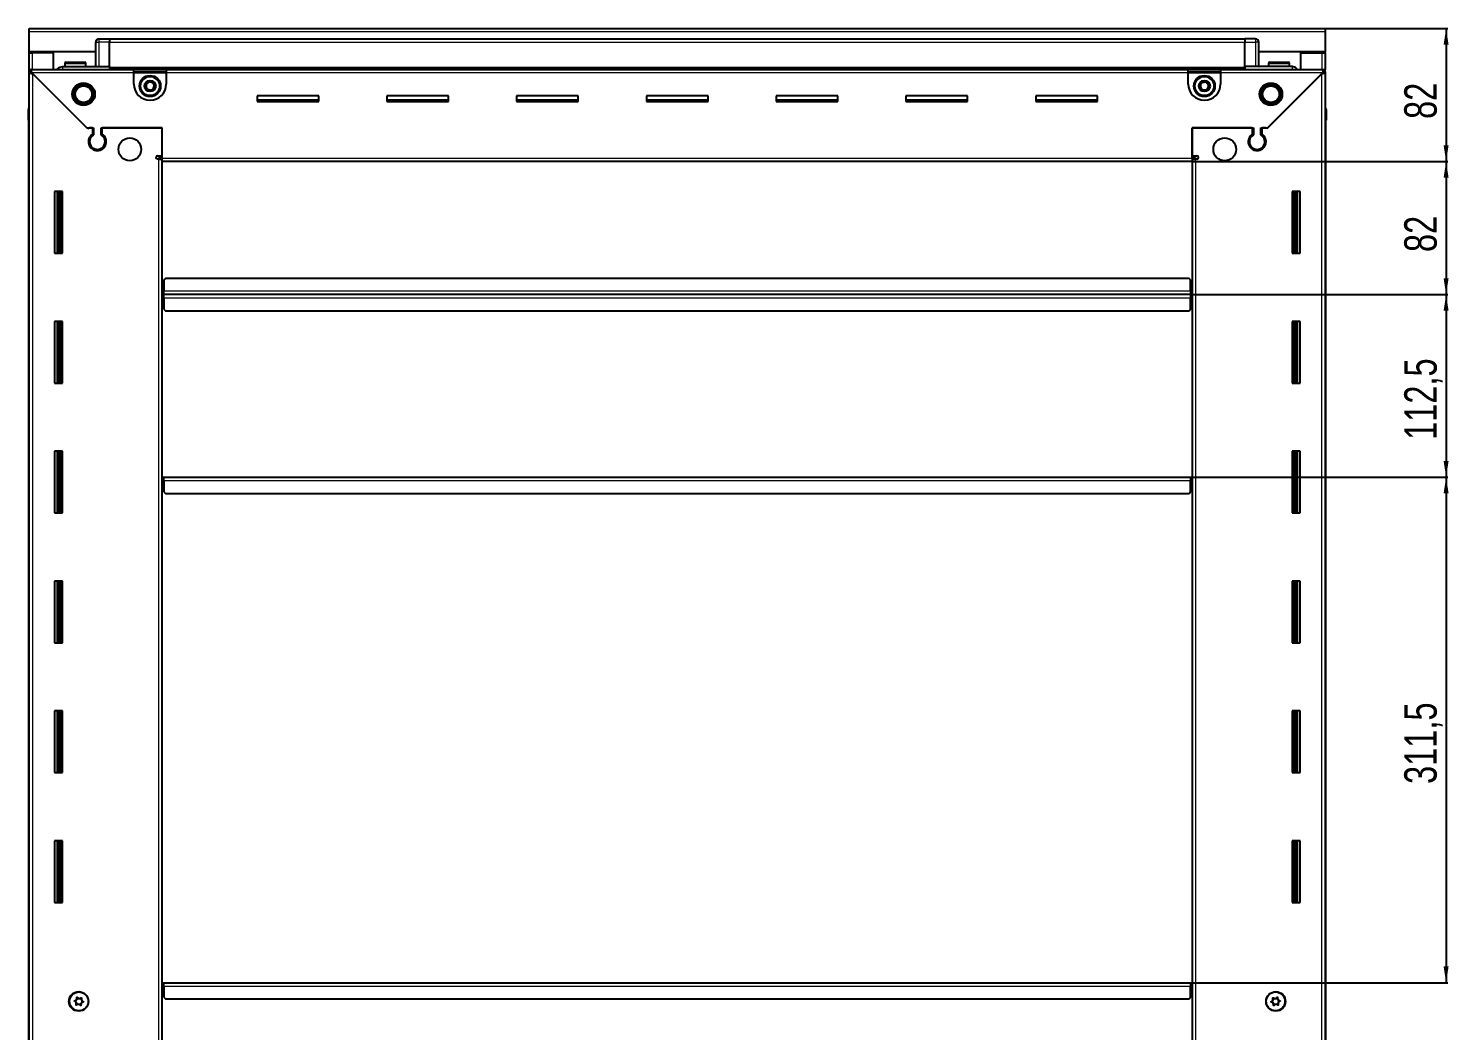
# Model space of a CAD drawing. Header units: millimetres. Extents: x 775 to 5149, y -1486 to 2234.
# Drawn here: x 4273 to 5149, y 1476 to 2093 of the extents above; entities that cross this region are included whole.
import ezdxf

# ---------------------------------------------------------------- set-up
doc = ezdxf.new("R2010")
doc.units = ezdxf.units.MM
doc.layers.add('FORMAT', color=7, linetype='Continuous')
doc.styles.add('SLDTEXTSTYLE0', font='TXT', dxfattribs={"width": 0.75})
doc.dimstyles.new('SLDDIMSTYLE0', dxfattribs={"dimtxt": 20, "dimasz": 10, "dimexe": 0, "dimexo": 0.0625, "dimgap": 5, "dimtad": 2, "dimdec": 1, "dimrnd": 1e-09, "dimzin": 12, "dimdsep": 46, "dimtxsty": 'SLDTEXTSTYLE0', "dimsah": 1, "dimcen": 0.09, "dimadec": 0, "dimazin": 3, "dimtfac": 1, "dimtofl": 0, "dimtmove": 0, "dimatfit": 3, "dimfxl": 0, "dimfrac": 2, "dimtolj": 1, "dimtzin": 12, "dimarcsym": 0})

# ---------------------------------------------------------------- blocks, each defined once
blk = doc.blocks.new('_D_6')
at = {"layer": 'FORMAT'}
for p, q in [((5072.65, 2093.43), (5148.14, 2093.43)), ((5147.14, 2093.43), (5147.14, 2011.43)), ((4990.65, 2011.43), (5148.14, 2011.43))]:
    blk.add_line(p, q, dxfattribs=at)
for points in [[(5147.14, 2093.43), (5145.6, 2083.43), (5148.67, 2083.43)], [(5147.14, 2011.43), (5148.67, 2021.43), (5145.6, 2021.43)]]:
    blk.add_solid(points, dxfattribs=at)
at = {"layer": 'FORMAT', "insert": (5121.35, 2037.66), "char_height": 20, "attachment_point": 1, "rotation": 90, "style": 'SLDTEXTSTYLE0'}
blk.add_mtext('82', dxfattribs=at)
blk = doc.blocks.new('_D_7')
at = {"layer": 'FORMAT'}
for p, q in [((4990.65, 2011.43), (5148.14, 2011.43)), ((5147.14, 2011.43), (5147.14, 1929.43)), ((4989.65, 1929.43), (5148.14, 1929.43))]:
    blk.add_line(p, q, dxfattribs=at)
for points in [[(5147.14, 2011.43), (5145.6, 2001.43), (5148.67, 2001.43)], [(5147.14, 1929.43), (5148.67, 1939.43), (5145.6, 1939.43)]]:
    blk.add_solid(points, dxfattribs=at)
at = {"layer": 'FORMAT', "insert": (5121.35, 1955.66), "char_height": 20, "attachment_point": 1, "rotation": 90, "style": 'SLDTEXTSTYLE0'}
blk.add_mtext('82', dxfattribs=at)
blk = doc.blocks.new('_D_8')
at = {"layer": 'FORMAT'}
for p, q in [((4989.65, 1929.43), (5148.14, 1929.43)), ((5147.14, 1929.43), (5147.14, 1816.93)), ((4989.65, 1816.93), (5148.14, 1816.93))]:
    blk.add_line(p, q, dxfattribs=at)
for points in [[(5147.14, 1929.43), (5145.6, 1919.43), (5148.67, 1919.43)], [(5147.14, 1816.93), (5148.67, 1826.93), (5145.6, 1826.93)]]:
    blk.add_solid(points, dxfattribs=at)
at = {"layer": 'FORMAT', "insert": (5121.35, 1839.93), "char_height": 20, "attachment_point": 1, "rotation": 90, "style": 'SLDTEXTSTYLE0'}
blk.add_mtext('112,5', dxfattribs=at)
blk = doc.blocks.new('_D_9')
at = {"layer": 'FORMAT'}
for p, q in [((4989.65, 1816.93), (5148.14, 1816.93)), ((5147.14, 1816.93), (5147.14, 1505.43)), ((4989.65, 1505.43), (5148.14, 1505.43))]:
    blk.add_line(p, q, dxfattribs=at)
for points in [[(5147.14, 1816.93), (5145.6, 1806.93), (5148.67, 1806.93)], [(5147.14, 1505.43), (5148.67, 1515.43), (5145.6, 1515.43)]]:
    blk.add_solid(points, dxfattribs=at)
at = {"layer": 'FORMAT', "insert": (5121.35, 1627.93), "char_height": 20, "attachment_point": 1, "rotation": 90, "style": 'SLDTEXTSTYLE0'}
blk.add_mtext('311,5', dxfattribs=at)

msp = doc.modelspace()

# ---------------------------------------------------------------- linework, layer by layer
at = {"color": 7, "linetype": 'Continuous', "lineweight": 25}
for p, q in [((4273.64, 2093.43), (5072.64, 2093.43)), ((4273.64, 2091.33), (4273.64, 2093.43)), ((5072.64, 2093.43), (5072.64, 2091.33)), ((4273.64, 2078.93), (4273.64, 2091.33)), ((4314.64, 2069.93), (4314.64, 2084.93)), ((4315.31, 2086.43), (4315.31, 2086.43)), ((4316.64, 2086.93), (4323.14, 2086.93)), ((4316.64, 2086.93), (4323.14, 2086.93)), ((4323.14, 2086.93), (4323.14, 2086.93)), ((4323.14, 2086.93), (4323.14, 2086.93)), ((4323.14, 2086.93), (4323.14, 2084.93)), ((5023.14, 2086.78), (4323.14, 2086.78)), ((4323.14, 2069.93), (4323.14, 2084.93)), ((5023.14, 2086.93), (5023.14, 2086.93)), ((5029.64, 2086.93), (5023.14, 2086.93)), ((5029.64, 2086.93), (5023.14, 2086.93)), ((5023.14, 2086.93), (5023.14, 2084.93)), ((5023.14, 2069.93), (5023.14, 2084.93)), ((5031.64, 2084.93), (5031.64, 2084.93)), ((5031.64, 2069.93), (5031.64, 2084.93)), ((5072.64, 2091.33), (5072.64, 2078.93)), ((4314.64, 2078.93), (4273.64, 2078.93)), ((4273.64, 2078.43), (4273.64, 2078.93)), ((4273.64, 2068.18), (4273.64, 2078.43)), ((4273.64, 2078.43), (4275.74, 2078.43)), ((4275.14, 2078.43), (4275.14, 2078.93)), ((4288.64, 2078.43), (4275.74, 2078.43)), ((4288.64, 2068.18), (4288.64, 2078.43)), ((5072.64, 2078.93), (5031.64, 2078.93)), ((5057.64, 2068.18), (5057.64, 2078.43)), ((5057.64, 2078.43), (5070.54, 2078.43)), ((5070.54, 2078.43), (5072.64, 2078.43)), ((5071.14, 2078.43), (5071.14, 2078.93)), ((5072.64, 2078.43), (5072.64, 2078.93)), ((5072.64, 2078.43), (5072.64, 2068.18)), ((4273.64, 2066.68), (4273.64, 2068.18)), ((4273.64, 2068.18), (4274.64, 2068.18)), ((4273.64, 2066.18), (4273.64, 2066.68)), ((4273.64, 2066.68), (4274.64, 2066.68)), ((4274.64, 2066.68), (4274.64, 2068.18)), ((4274.64, 2068.18), (4338.14, 2068.18)), ((4294.14, 2069.93), (4323.14, 2069.93)), ((4295.64, 2071.83), (4295.64, 2069.93)), ((4296.44, 2072.63), (4307.84, 2072.63)), ((4308.64, 2069.93), (4308.64, 2071.83)), ((4323.14, 2069.93), (4323.14, 2069.43)), ((4323.14, 2068.78), (5023.14, 2068.78)), ((4338.14, 2066.08), (4338.14, 2068.18)), ((4338.14, 2068.18), (4358.14, 2068.18)), ((4338.14, 2066.68), (4358.14, 2066.68)), ((4358.14, 2068.18), (4988.14, 2068.18)), ((4358.14, 2068.18), (4358.14, 2066.08)), ((4988.14, 2066.08), (4988.14, 2068.18)), ((4988.14, 2068.18), (5008.14, 2068.18)), ((4988.14, 2066.68), (5008.14, 2066.68)), ((5008.14, 2068.18), (5071.64, 2068.18)), ((5008.14, 2068.18), (5008.14, 2066.08)), ((5023.14, 2069.93), (5023.14, 2069.43)), ((5052.14, 2069.93), (5023.14, 2069.93)), ((5037.64, 2071.83), (5037.64, 2069.93)), ((5038.44, 2072.63), (5049.84, 2072.63)), ((5050.64, 2069.93), (5050.64, 2071.83)), ((5071.64, 2066.68), (5071.64, 2068.18)), ((5071.64, 2068.18), (5072.64, 2068.18)), ((5071.64, 2066.68), (5072.64, 2066.68)), ((5072.64, 2066.68), (5072.64, 2068.18)), ((5072.64, 2066.68), (5072.64, 2066.18)), ((4273.64, 921.68), (4273.64, 2066.18)), ((4275.14, 2066.18), (4273.64, 2066.18)), ((4275.24, 2066.08), (4309.14, 2032.18)), ((4309.84, 2031.48), (4275.74, 2065.58)), ((4338.14, 2059.18), (4338.14, 2066.08)), ((4358.14, 2066.08), (4358.14, 2059.18)), ((4988.14, 2059.18), (4988.14, 2066.08)), ((5008.14, 2066.08), (5008.14, 2059.18)), ((5070.54, 2065.58), (5036.44, 2031.48)), ((5037.14, 2032.18), (5071.04, 2066.08)), ((5071.14, 2066.18), (5072.64, 2066.18)), ((5072.64, 2066.18), (5072.64, 921.68)), ((4452.14, 2051.93), (4414.14, 2051.93)), ((4414.14, 2051.93), (4414.14, 2048.43)), ((4452.14, 2049.18), (4414.14, 2049.18)), ((4452.14, 2048.43), (4452.14, 2051.93)), ((4532.14, 2051.93), (4494.14, 2051.93)), ((4494.14, 2051.93), (4494.14, 2048.43)), ((4532.14, 2049.18), (4494.14, 2049.18)), ((4532.14, 2048.43), (4532.14, 2051.93)), ((4612.14, 2051.93), (4574.14, 2051.93)), ((4574.14, 2051.93), (4574.14, 2048.43)), ((4612.14, 2049.18), (4574.14, 2049.18)), ((4612.14, 2048.43), (4612.14, 2051.93)), ((4692.14, 2051.93), (4654.14, 2051.93)), ((4654.14, 2051.93), (4654.14, 2048.43)), ((4692.14, 2049.18), (4654.14, 2049.18)), ((4692.14, 2048.43), (4692.14, 2051.93)), ((4772.14, 2051.93), (4734.14, 2051.93)), ((4734.14, 2051.93), (4734.14, 2048.43)), ((4772.14, 2049.18), (4734.14, 2049.18)), ((4772.14, 2048.43), (4772.14, 2051.93)), ((4852.14, 2051.93), (4814.14, 2051.93)), ((4814.14, 2051.93), (4814.14, 2048.43)), ((4852.14, 2049.18), (4814.14, 2049.18)), ((4852.14, 2048.43), (4852.14, 2051.93)), ((4932.14, 2051.93), (4894.14, 2051.93)), ((4894.14, 2051.93), (4894.14, 2048.43)), ((4932.14, 2049.18), (4894.14, 2049.18)), ((4932.14, 2048.43), (4932.14, 2051.93)), ((4273.14, 2043.43), (4273.14, 2036.93)), ((4273.14, 2036.93), (4273.14, 2043.43)), ((4414.14, 2048.43), (4452.14, 2048.43)), ((4494.14, 2048.43), (4532.14, 2048.43)), ((4574.14, 2048.43), (4612.14, 2048.43)), ((4654.14, 2048.43), (4692.14, 2048.43)), ((4734.14, 2048.43), (4772.14, 2048.43)), ((4814.14, 2048.43), (4852.14, 2048.43)), ((4894.14, 2048.43), (4932.14, 2048.43)), ((5072.64, 2044.76), (5072.64, 2044.76)), ((5073.14, 2043.43), (5073.14, 2036.93)), ((5073.14, 2036.93), (5073.14, 2043.43)), ((4273.14, 2036.93), (4273.14, 2036.93)), ((4273.64, 2036.93), (4273.14, 2036.93)), ((4273.29, 2036.93), (4273.29, 950.93)), ((4309.14, 2032.18), (4313.34, 2032.18)), ((4310.54, 2032.18), (4309.84, 2031.48)), ((4312.64, 2032.18), (4310.54, 2032.18)), ((4312.64, 2032.18), (4312.64, 2028.29)), ((4313.34, 2032.18), (4313.34, 2027.9)), ((4317.94, 2032.18), (4355.64, 2032.18)), ((4317.94, 2027.9), (4317.94, 2032.18)), ((4318.64, 2028.29), (4318.64, 2032.18)), ((4355.64, 2032.18), (4318.64, 2032.18)), ((4355.64, 2013.53), (4355.64, 2032.18)), ((4355.64, 2014.93), (4355.64, 2032.18)), ((4990.64, 2032.18), (5028.34, 2032.18)), ((4990.64, 2013.53), (4990.64, 2032.18)), ((4990.64, 2032.18), (4990.64, 2014.93)), ((5027.64, 2032.18), (4990.64, 2032.18)), ((5027.64, 2032.18), (5027.64, 2028.29)), ((5028.34, 2032.18), (5028.34, 2027.9)), ((5032.94, 2032.18), (5037.14, 2032.18)), ((5032.94, 2027.9), (5032.94, 2032.18)), ((5035.74, 2032.18), (5033.64, 2032.18)), ((5033.64, 2028.29), (5033.64, 2032.18)), ((5036.44, 2031.48), (5035.74, 2032.18)), ((5072.64, 2036.93), (5073.14, 2036.93)), ((5072.99, 950.93), (5072.99, 2036.93)), ((5073.14, 2036.93), (5073.14, 2036.93)), ((5073.14, 2036.93), (5073.14, 2036.93)), ((4313.64, 2019.32), (4313.64, 2018.56)), ((4352.79, 2014.93), (4355.64, 2014.93)), ((4355.64, 2013.93), (4353.64, 2013.93)), ((4353.64, 2013.93), (4353.64, 2012.93)), ((4990.64, 2014.93), (4993.49, 2014.93)), ((4992.64, 2013.93), (4990.64, 2013.93)), ((4992.64, 2012.93), (4992.64, 2013.93)), ((5032.64, 2019.32), (5032.64, 2018.56)), ((4353.54, 2012.93), (4352.79, 2012.93)), ((4353.54, 2012.93), (4355.64, 2012.93)), ((4355.64, 2011.43), (4355.64, 2013.53)), ((4990.64, 2011.43), (4355.64, 2011.43)), ((4355.64, 976.43), (4355.64, 2011.43)), ((4990.64, 2013.53), (4990.64, 2011.43)), ((4990.64, 2012.93), (4992.74, 2012.93)), ((4990.64, 2011.43), (4990.64, 976.43)), ((4993.49, 2012.93), (4992.74, 2012.93)), ((4294.14, 1992.93), (4289.14, 1992.93)), ((4289.14, 1992.93), (4289.14, 1954.93)), ((4291.29, 1954.93), (4291.29, 1992.93)), ((4293.08, 1954.93), (4293.08, 1992.93)), ((4293.11, 1954.93), (4293.11, 1992.93)), ((4294.14, 1954.93), (4294.14, 1992.93)), ((5052.14, 1992.93), (5052.14, 1954.93)), ((5057.14, 1992.93), (5052.14, 1992.93)), ((5053.16, 1992.93), (5053.16, 1954.93)), ((5053.19, 1992.93), (5053.19, 1954.93)), ((5054.99, 1992.93), (5054.99, 1954.93)), ((5057.14, 1954.93), (5057.14, 1992.93)), ((4289.14, 1954.93), (4294.14, 1954.93)), ((5052.14, 1954.93), (5057.14, 1954.93)), ((4357.64, 1939.43), (4356.64, 1938.43)), ((4356.64, 1938.43), (4356.64, 1931.53)), ((4988.64, 1939.43), (4357.64, 1939.43)), ((4989.64, 1938.43), (4988.64, 1939.43)), ((4989.64, 1931.53), (4989.64, 1938.43)), ((4356.39, 1929.43), (4355.64, 1929.43)), ((4356.64, 1932.28), (4356.39, 1932.28)), ((4356.39, 1932.28), (4356.39, 1929.43)), ((4356.39, 1929.43), (4356.39, 1926.58)), ((4356.39, 1926.58), (4356.64, 1926.58)), ((4356.64, 1929.43), (4356.64, 1931.53)), ((4356.64, 1927.33), (4356.64, 1929.43)), ((4989.64, 1929.43), (4356.64, 1929.43)), ((4356.64, 1927.33), (4356.64, 1920.43)), ((4989.89, 1932.28), (4989.64, 1932.28)), ((4989.64, 1931.53), (4989.64, 1929.43)), ((4989.64, 1929.43), (4989.64, 1927.33)), ((4989.64, 1920.43), (4989.64, 1927.33)), ((4989.64, 1926.58), (4989.89, 1926.58)), ((4989.89, 1929.43), (4989.89, 1932.28)), ((4989.89, 1926.58), (4989.89, 1929.43)), ((4990.64, 1929.43), (4989.89, 1929.43)), ((4356.64, 1920.43), (4357.64, 1919.43)), ((4357.64, 1919.43), (4988.64, 1919.43)), ((4988.64, 1919.43), (4989.64, 1920.43)), ((4294.14, 1912.93), (4289.14, 1912.93)), ((4289.14, 1912.93), (4289.14, 1874.93)), ((4291.29, 1874.93), (4291.29, 1912.93)), ((4293.08, 1874.93), (4293.08, 1912.93)), ((4293.11, 1874.93), (4293.11, 1912.93)), ((4294.14, 1874.93), (4294.14, 1912.93)), ((5052.14, 1912.93), (5052.14, 1874.93)), ((5057.14, 1912.93), (5052.14, 1912.93)), ((5053.16, 1912.93), (5053.16, 1874.93)), ((5053.19, 1912.93), (5053.19, 1874.93)), ((5054.99, 1912.93), (5054.99, 1874.93)), ((5057.14, 1874.93), (5057.14, 1912.93)), ((4289.14, 1874.93), (4294.14, 1874.93)), ((5052.14, 1874.93), (5057.14, 1874.93)), ((4294.14, 1832.93), (4289.14, 1832.93)), ((4289.14, 1832.93), (4289.14, 1794.93)), ((4291.29, 1794.93), (4291.29, 1832.93)), ((4293.08, 1794.93), (4293.08, 1832.93)), ((4293.11, 1794.93), (4293.11, 1832.93)), ((4294.14, 1794.93), (4294.14, 1832.93)), ((5052.14, 1832.93), (5052.14, 1794.93)), ((5057.14, 1832.93), (5052.14, 1832.93)), ((5053.16, 1832.93), (5053.16, 1794.93)), ((5053.19, 1832.93), (5053.19, 1794.93)), ((5054.99, 1832.93), (5054.99, 1794.93)), ((5057.14, 1794.93), (5057.14, 1832.93)), ((4355.64, 1816.93), (4356.39, 1816.93)), ((4356.39, 1816.93), (4356.39, 1814.08)), ((4356.39, 1814.08), (4356.64, 1814.08)), ((4356.64, 1814.83), (4356.64, 1816.93)), ((4356.64, 1816.93), (4989.64, 1816.93)), ((4356.64, 1814.83), (4356.64, 1807.93)), ((4989.64, 1816.93), (4989.64, 1814.83)), ((4989.64, 1807.93), (4989.64, 1814.83)), ((4989.64, 1814.08), (4989.89, 1814.08)), ((4989.89, 1814.08), (4989.89, 1816.93)), ((4989.89, 1816.93), (4990.64, 1816.93)), ((4356.64, 1807.93), (4357.64, 1806.93)), ((4357.64, 1806.93), (4988.64, 1806.93)), ((4988.64, 1806.93), (4989.64, 1807.93)), ((4289.14, 1794.93), (4294.14, 1794.93)), ((5052.14, 1794.93), (5057.14, 1794.93)), ((4294.14, 1752.93), (4289.14, 1752.93)), ((4289.14, 1752.93), (4289.14, 1714.93)), ((4291.29, 1714.93), (4291.29, 1752.93)), ((4293.08, 1714.93), (4293.08, 1752.93)), ((4293.11, 1714.93), (4293.11, 1752.93)), ((4294.14, 1714.93), (4294.14, 1752.93)), ((5052.14, 1752.93), (5052.14, 1714.93)), ((5057.14, 1752.93), (5052.14, 1752.93)), ((5053.16, 1752.93), (5053.16, 1714.93)), ((5053.19, 1752.93), (5053.19, 1714.93)), ((5054.99, 1752.93), (5054.99, 1714.93)), ((5057.14, 1714.93), (5057.14, 1752.93)), ((4289.14, 1714.93), (4294.14, 1714.93)), ((5052.14, 1714.93), (5057.14, 1714.93)), ((4294.14, 1672.93), (4289.14, 1672.93)), ((4289.14, 1672.93), (4289.14, 1634.93)), ((4291.29, 1634.93), (4291.29, 1672.93)), ((4293.08, 1634.93), (4293.08, 1672.93)), ((4293.11, 1634.93), (4293.11, 1672.93)), ((4294.14, 1634.93), (4294.14, 1672.93)), ((5052.14, 1672.93), (5052.14, 1634.93)), ((5057.14, 1672.93), (5052.14, 1672.93)), ((5053.16, 1672.93), (5053.16, 1634.93)), ((5053.19, 1672.93), (5053.19, 1634.93)), ((5054.99, 1672.93), (5054.99, 1634.93)), ((5057.14, 1634.93), (5057.14, 1672.93)), ((4289.14, 1634.93), (4294.14, 1634.93)), ((5052.14, 1634.93), (5057.14, 1634.93)), ((4294.14, 1592.93), (4289.14, 1592.93)), ((4289.14, 1592.93), (4289.14, 1554.93)), ((4291.29, 1554.93), (4291.29, 1592.93)), ((4293.08, 1554.93), (4293.08, 1592.93)), ((4293.11, 1554.93), (4293.11, 1592.93)), ((4294.14, 1554.93), (4294.14, 1592.93)), ((5052.14, 1592.93), (5052.14, 1554.93)), ((5057.14, 1592.93), (5052.14, 1592.93)), ((5053.16, 1592.93), (5053.16, 1554.93)), ((5053.19, 1592.93), (5053.19, 1554.93)), ((5054.99, 1592.93), (5054.99, 1554.93)), ((5057.14, 1554.93), (5057.14, 1592.93)), ((4289.14, 1554.93), (4294.14, 1554.93)), ((5052.14, 1554.93), (5057.14, 1554.93)), ((4355.64, 1505.43), (4356.39, 1505.43)), ((4356.39, 1505.43), (4356.39, 1502.58)), ((4356.39, 1502.58), (4356.64, 1502.58)), ((4356.64, 1503.33), (4356.64, 1505.43)), ((4356.64, 1505.43), (4989.64, 1505.43)), ((4356.64, 1503.33), (4356.64, 1496.43)), ((4989.64, 1505.43), (4989.64, 1503.33)), ((4989.64, 1496.43), (4989.64, 1503.33)), ((4989.64, 1502.58), (4989.89, 1502.58)), ((4989.89, 1502.58), (4989.89, 1505.43)), ((4989.89, 1505.43), (4990.64, 1505.43)), ((4356.64, 1496.43), (4357.64, 1495.43)), ((4357.64, 1495.43), (4988.64, 1495.43)), ((4988.64, 1495.43), (4989.64, 1496.43))]:
    msp.add_line(p, q, dxfattribs=at)
at = {"color": 8, "linetype": 'Continuous', "lineweight": 18}
for p, q in [((5072.64, 2091.33), (4273.64, 2091.33)), ((4314.64, 2084.93), (4316.64, 2084.93)), ((4316.64, 2086.93), (4316.64, 2084.93)), ((4316.64, 2084.93), (4316.64, 2069.93)), ((4323.14, 2084.93), (4316.64, 2084.93)), ((5023.14, 2084.78), (4323.14, 2084.78)), ((5023.14, 2084.93), (5029.64, 2084.93)), ((5029.64, 2086.93), (5029.64, 2084.93)), ((5029.64, 2084.93), (5029.64, 2069.93)), ((5031.64, 2084.93), (5029.64, 2084.93)), ((4275.74, 2078.43), (4275.74, 2078.93)), ((4275.74, 2068.18), (4275.74, 2078.43)), ((5070.54, 2078.93), (5070.54, 2078.43)), ((5070.54, 2078.43), (5070.54, 2068.18)), ((4295.64, 2071.83), (4308.64, 2071.83)), ((5023.14, 2069.43), (4323.14, 2069.43)), ((5023.14, 2068.2), (4323.14, 2068.2)), ((5037.64, 2071.83), (5050.64, 2071.83)), ((4338.14, 2066.08), (4275.24, 2066.08)), ((4275.74, 2065.58), (4275.74, 922.28)), ((4338.14, 2066.08), (4358.14, 2066.08)), ((4988.14, 2066.08), (4358.14, 2066.08)), ((4988.14, 2066.08), (5008.14, 2066.08)), ((5071.04, 2066.08), (5008.14, 2066.08)), ((5070.54, 922.28), (5070.54, 2065.58)), ((4273.64, 2043.43), (4273.14, 2043.43)), ((5072.64, 2043.43), (5073.14, 2043.43)), ((4353.54, 974.93), (4353.54, 2012.93)), ((4355.64, 2013.53), (4990.64, 2013.53)), ((4992.74, 2012.93), (4992.74, 974.93)), ((4290.64, 1992.93), (4290.64, 1954.93)), ((4291.87, 1992.93), (4291.87, 1954.93)), ((5054.4, 1954.93), (5054.4, 1992.93)), ((5055.64, 1954.93), (5055.64, 1992.93)), ((4989.64, 1931.53), (4356.64, 1931.53)), ((4356.64, 1927.33), (4989.64, 1927.33)), ((4290.64, 1912.93), (4290.64, 1874.93)), ((4291.87, 1912.93), (4291.87, 1874.93)), ((5054.4, 1874.93), (5054.4, 1912.93)), ((5055.64, 1874.93), (5055.64, 1912.93)), ((4290.64, 1832.93), (4290.64, 1794.93)), ((4291.87, 1832.93), (4291.87, 1794.93)), ((5054.4, 1794.93), (5054.4, 1832.93)), ((5055.64, 1794.93), (5055.64, 1832.93)), ((4356.64, 1814.83), (4989.64, 1814.83)), ((4290.64, 1752.93), (4290.64, 1714.93)), ((4291.87, 1752.93), (4291.87, 1714.93)), ((5054.4, 1714.93), (5054.4, 1752.93)), ((5055.64, 1714.93), (5055.64, 1752.93)), ((4290.64, 1672.93), (4290.64, 1634.93)), ((4291.87, 1672.93), (4291.87, 1634.93)), ((5054.4, 1634.93), (5054.4, 1672.93)), ((5055.64, 1634.93), (5055.64, 1672.93)), ((4290.64, 1592.93), (4290.64, 1554.93)), ((4291.87, 1592.93), (4291.87, 1554.93)), ((5054.4, 1554.93), (5054.4, 1592.93)), ((5055.64, 1554.93), (5055.64, 1592.93)), ((4356.64, 1503.33), (4989.64, 1503.33))]:
    msp.add_line(p, q, dxfattribs=at)
at = {"color": 7, "linetype": 'Continuous', "lineweight": 25}
for centre, radius in [((4307.14, 2052.93), 7), ((4307.14, 2052.93), 6.03), ((4307.14, 2052.93), 5.1), ((4348.14, 2057.93), 6.5), ((4348.14, 2057.93), 3.46), ((4998.14, 2057.93), 6.5), ((4998.14, 2057.93), 3.46), ((5039.14, 2052.93), 7), ((5039.14, 2052.93), 6.03), ((5039.14, 2052.93), 5.1), ((4335.64, 2018.93), 7), ((5010.64, 2018.93), 7), ((4304.14, 1493.93), 6), ((4304.29, 1493.93), 5.79), ((5042.14, 1493.93), 6), ((5041.99, 1493.93), 5.79), ((4304.29, 1493.93), 1.85), ((5041.99, 1493.93), 1.85)]:
    msp.add_circle(centre, radius, dxfattribs=at)
at = {"color": 8, "linetype": 'Continuous', "lineweight": 18}
for centre in [(4348.14, 2057.93), (4998.14, 2057.93)]:
    msp.add_circle(centre, 5.7, dxfattribs=at)
at = {"color": 7, "linetype": 'Continuous', "lineweight": 25}
for centre, radius, start, end in [((4316.64, 2084.93), 2, 90, 180), ((4316.64, 2084.93), 2, 131.40962, 178.35333), ((4316.64, 2084.93), 2, 123.94202, 131.40962), ((4316.64, 2084.93), 2, 90, 108.58003), ((5029.64, 2084.93), 2, 0, 90), ((5029.64, 2084.93), 2, 0, 90), ((4296.44, 2071.83), 0.8, 90, 180), ((4307.84, 2071.83), 0.8, 0, 90), ((4314.44, 2070.13), 0.2, 270, 0), ((5031.84, 2070.13), 0.2, 180, 270), ((5038.44, 2071.83), 0.8, 90, 180), ((5049.84, 2071.83), 0.8, 0, 90), ((4348.14, 2059.18), 10, 180, 270), ((4348.14, 2057.93), 2.5, 134.01559, 194.01559), ((4348.14, 2057.93), 2.5, 74.01559, 134.01559), ((4348.14, 2059.18), 10, 270, 0), ((4348.14, 2057.93), 2.5, 14.01559, 74.01559), ((4348.14, 2057.93), 2.5, 314.01559, 14.01559), ((4998.14, 2059.18), 10, 180, 270), ((4998.14, 2057.93), 2.5, 160.11158, 220.11158), ((4998.14, 2057.93), 2.5, 100.11158, 160.11158), ((4998.14, 2057.93), 2.5, 40.11158, 100.11158), ((4998.14, 2059.18), 10, 270, 0), ((4998.14, 2057.93), 2.5, 340.11158, 40.11158), ((4348.14, 2057.93), 2.5, 194.01559, 254.01559), ((4348.14, 2057.93), 2.5, 254.01559, 314.01559), ((4998.14, 2057.93), 2.5, 220.11158, 280.11158), ((4998.14, 2057.93), 2.5, 280.11158, 340.11158), ((4275.14, 2043.43), 2, 138.57492, 180), ((4275.14, 2043.43), 2, 138.59038, 180), ((5071.14, 2043.43), 2, 33.78451, 41.40962), ((5071.14, 2043.43), 2, 0, 41.39416), ((5071.14, 2043.43), 2, 360, 19.56674), ((4315.64, 2023.68), 5.5, 123.05573, 56.94427), ((4315.64, 2023.68), 4.8, 118.63099, 61.36901), ((5030.64, 2023.68), 5.5, 123.05573, 56.94427), ((5030.64, 2023.68), 4.8, 118.63099, 61.36901), ((4352.79, 2013.93), 1, 90, 270), ((4993.49, 2013.93), 1, 270, 90)]:
    msp.add_arc(centre, radius, start, end, dxfattribs=at)
for points, knots in [([(4275.24, 2066.08), (4275.19, 2066.34), (4275.1, 2066.83), (4274.97, 2067.47), (4274.84, 2067.94), (4274.72, 2068.16), (4274.66, 2068.18), (4274.64, 2068.18)], [0, 0, 0, 0, 0.230255, 0.448522, 0.666786, 0.88505, 1, 1, 1, 1]), ([(4290.92, 2068.18), (4291.04, 2068.38), (4291.43, 2069.03), (4292.58, 2069.74), (4293.62, 2069.87), (4294.14, 2069.93)], [0, 0, 0, 0, 0.18225, 0.591125, 1, 1, 1, 1]), ([(4323.14, 2069.93), (4323.14, 2069.9), (4323.14, 2069.82), (4323.14, 2069.2), (4323.14, 2068.62), (4323.14, 2068.23), (4323.14, 2068.2)], [0, 0, 0, 0, 0.324279, 0.648558, 0.972836, 1, 1, 1, 1]), ([(5023.14, 2069.93), (5023.14, 2069.9), (5023.14, 2069.82), (5023.14, 2069.2), (5023.14, 2068.64), (5023.14, 2068.27), (5023.14, 2068.26)], [0, 0, 0, 0, 0.3302662, 0.6605324, 0.9907986, 1, 1, 1, 1]), ([(5055.35, 2068.18), (5055.23, 2068.38), (5054.84, 2069.03), (5053.69, 2069.74), (5052.65, 2069.87), (5052.14, 2069.93)], [0, 0, 0, 0, 0.1822499, 0.5911249, 1, 1, 1, 1]), ([(5071.64, 2068.18), (5071.59, 2068.16), (5071.5, 2068.11), (5071.37, 2067.71), (5071.24, 2067.15), (5071.12, 2066.57), (5071.06, 2066.21), (5071.04, 2066.08)], [0, 0, 0, 0, 0.230255, 0.448522, 0.666786, 0.88505, 1, 1, 1, 1]), ([(4273.64, 2066.18), (4273.66, 2066.14), (4273.71, 2066.05), (4274.11, 2065.91), (4274.66, 2065.78), (4275.24, 2065.67), (4275.61, 2065.61), (4275.74, 2065.58)], [0, 0, 0, 0, 0.2302553, 0.4485219, 0.6667858, 0.8850496, 1, 1, 1, 1]), ([(4345.36, 2058.73), (4345.73, 2059.09), (4346.43, 2059.76), (4347.12, 2060.42), (4347.44, 2060.73)], [0, 0, 0, 0, 0.534686, 1, 1, 1, 1]), ([(4346.06, 2055.93), (4345.98, 2056.26), (4345.78, 2057.06), (4345.54, 2058.03), (4345.39, 2058.61), (4345.36, 2058.73)], [0, 0, 0, 0, 0.362901, 0.866875, 1, 1, 1, 1]), ([(4347.44, 2060.73), (4347.93, 2060.59), (4348.86, 2060.33), (4349.78, 2060.06), (4350.21, 2059.94)], [0, 0, 0, 0, 0.534686, 1, 1, 1, 1]), ([(4350.21, 2059.94), (4350.24, 2059.82), (4350.39, 2059.24), (4350.63, 2058.27), (4350.83, 2057.47), (4350.91, 2057.14)], [0, 0, 0, 0, 0.1331247, 0.6370994, 1, 1, 1, 1]), ([(4995.29, 2057.43), (4995.34, 2057.54), (4995.54, 2058.11), (4995.88, 2059.04), (4996.16, 2059.82), (4996.28, 2060.14)], [0, 0, 0, 0, 0.133125, 0.637099, 1, 1, 1, 1]), ([(4996.28, 2060.14), (4996.78, 2060.23), (4997.73, 2060.4), (4998.68, 2060.57), (4999.12, 2060.65)], [0, 0, 0, 0, 0.5346859, 1, 1, 1, 1]), ([(4999.12, 2060.65), (4999.45, 2060.25), (5000.07, 2059.52), (5000.69, 2058.78), (5000.98, 2058.44)], [0, 0, 0, 0, 0.5346859, 1, 1, 1, 1]), ([(5000.98, 2058.44), (5000.86, 2058.12), (5000.58, 2057.34), (5000.24, 2056.41), (5000.04, 2055.84), (5000, 2055.73)], [0, 0, 0, 0, 0.362901, 0.866875, 1, 1, 1, 1]), ([(5070.54, 2065.58), (5070.79, 2065.63), (5071.28, 2065.72), (5071.92, 2065.85), (5072.39, 2065.98), (5072.61, 2066.09), (5072.63, 2066.16), (5072.64, 2066.18)], [0, 0, 0, 0, 0.230255, 0.448522, 0.666786, 0.88505, 1, 1, 1, 1]), ([(4348.83, 2055.13), (4348.34, 2055.28), (4347.41, 2055.54), (4346.49, 2055.81), (4346.06, 2055.93)], [0, 0, 0, 0, 0.534686, 1, 1, 1, 1]), ([(4350.91, 2057.14), (4350.54, 2056.78), (4349.85, 2056.11), (4349.16, 2055.44), (4348.83, 2055.13)], [0, 0, 0, 0, 0.534686, 1, 1, 1, 1]), ([(4997.15, 2055.22), (4996.82, 2055.61), (4996.2, 2056.35), (4995.58, 2057.09), (4995.29, 2057.43)], [0, 0, 0, 0, 0.534686, 1, 1, 1, 1]), ([(5000, 2055.73), (4999.49, 2055.64), (4998.54, 2055.47), (4997.59, 2055.3), (4997.15, 2055.22)], [0, 0, 0, 0, 0.534686, 1, 1, 1, 1]), ([(4305.92, 1496.21), (4305.91, 1496.21), (4305.89, 1496.22), (4305.83, 1496.22), (4305.69, 1496.18), (4305.34, 1496.01), (4304.86, 1495.76), (4304.23, 1495.8), (4303.79, 1496.08), (4303.48, 1496.32), (4303.29, 1496.46), (4303.2, 1496.49), (4303.16, 1496.5), (4303.13, 1496.48), (4303.1, 1496.46), (4303.07, 1496.4), (4303.02, 1496.14), (4303.02, 1495.66), (4302.84, 1494.97), (4302.25, 1494.59), (4301.8, 1494.43), (4301.56, 1494.31), (4301.51, 1494.25), (4301.5, 1494.23), (4301.5, 1494.19), (4301.51, 1494.16), (4301.54, 1494.12), (4301.6, 1494.07), (4301.78, 1493.93), (4302.1, 1493.72), (4302.5, 1493.4), (4302.73, 1492.81), (4302.65, 1492.27), (4302.6, 1491.89), (4302.61, 1491.74), (4302.63, 1491.68), (4302.65, 1491.66), (4302.69, 1491.65), (4302.74, 1491.65), (4302.88, 1491.69), (4303.23, 1491.86), (4303.71, 1492.1), (4304.34, 1492.07), (4304.78, 1491.79), (4305.09, 1491.55), (4305.28, 1491.41), (4305.37, 1491.38), (4305.41, 1491.37), (4305.45, 1491.38), (4305.47, 1491.41), (4305.5, 1491.47), (4305.55, 1491.73), (4305.55, 1492.21), (4305.73, 1492.9), (4306.33, 1493.28), (4306.77, 1493.44), (4307.01, 1493.56), (4307.06, 1493.61), (4307.07, 1493.64), (4307.07, 1493.67), (4307.06, 1493.71), (4307.03, 1493.74), (4306.98, 1493.8), (4306.79, 1493.94), (4306.47, 1494.14), (4306.08, 1494.47), (4305.84, 1495.06), (4305.92, 1495.6), (4305.97, 1495.98), (4305.97, 1496.13), (4305.94, 1496.19), (4305.93, 1496.2), (4305.92, 1496.21)], [0, 0, 0, 0, 0.002009, 0.00442, 0.009365, 0.025528, 0.067705, 0.095786, 0.124646, 0.150342, 0.160519, 0.163394, 0.165697, 0.167245, 0.168874, 0.17077, 0.178606, 0.211994, 0.249994, 0.287995, 0.321383, 0.329219, 0.331115, 0.332744, 0.334292, 0.336217, 0.338535, 0.341318, 0.349662, 0.375358, 0.404217, 0.432298, 0.474475, 0.490639, 0.496669, 0.49844, 0.5, 0.502009, 0.50442, 0.509365, 0.525528, 0.567705, 0.595786, 0.624646, 0.650342, 0.660519, 0.663394, 0.665697, 0.667245, 0.668874, 0.67077, 0.678606, 0.711994, 0.749994, 0.787995, 0.821383, 0.829219, 0.831115, 0.832744, 0.834292, 0.836217, 0.838535, 0.841318, 0.849662, 0.875358, 0.904217, 0.932298, 0.974475, 0.990639, 0.996669, 0.99844, 1, 1, 1, 1]), ([(5040.35, 1496.21), (5040.34, 1496.2), (5040.32, 1496.18), (5040.31, 1496.12), (5040.3, 1495.98), (5040.36, 1495.59), (5040.43, 1495.06), (5040.2, 1494.47), (5039.8, 1494.14), (5039.47, 1493.93), (5039.28, 1493.79), (5039.22, 1493.72), (5039.2, 1493.68), (5039.2, 1493.64), (5039.21, 1493.61), (5039.26, 1493.56), (5039.5, 1493.44), (5039.95, 1493.28), (5040.54, 1492.9), (5040.72, 1492.21), (5040.72, 1491.73), (5040.77, 1491.47), (5040.8, 1491.41), (5040.83, 1491.38), (5040.86, 1491.37), (5040.89, 1491.37), (5040.93, 1491.39), (5041.01, 1491.42), (5041.19, 1491.55), (5041.49, 1491.79), (5041.93, 1492.07), (5042.56, 1492.1), (5043.04, 1491.86), (5043.39, 1491.69), (5043.54, 1491.64), (5043.59, 1491.65), (5043.63, 1491.66), (5043.65, 1491.69), (5043.67, 1491.75), (5043.67, 1491.89), (5043.62, 1492.27), (5043.54, 1492.81), (5043.78, 1493.4), (5044.17, 1493.72), (5044.5, 1493.94), (5044.7, 1494.08), (5044.76, 1494.15), (5044.77, 1494.19), (5044.77, 1494.23), (5044.76, 1494.25), (5044.71, 1494.31), (5044.47, 1494.43), (5044.03, 1494.59), (5043.43, 1494.97), (5043.25, 1495.66), (5043.25, 1496.14), (5043.2, 1496.4), (5043.17, 1496.46), (5043.15, 1496.48), (5043.11, 1496.5), (5043.08, 1496.49), (5043.04, 1496.48), (5042.96, 1496.44), (5042.78, 1496.31), (5042.48, 1496.08), (5042.04, 1495.8), (5041.41, 1495.76), (5040.93, 1496.01), (5040.58, 1496.18), (5040.43, 1496.22), (5040.38, 1496.22), (5040.36, 1496.21), (5040.35, 1496.21)], [0, 0, 0, 0, 0.002009, 0.00442, 0.009365, 0.025528, 0.067705, 0.095786, 0.124646, 0.150342, 0.160519, 0.163394, 0.165697, 0.167245, 0.168874, 0.17077, 0.178606, 0.211994, 0.249994, 0.287995, 0.321383, 0.329219, 0.331115, 0.332744, 0.334292, 0.336217, 0.338535, 0.341318, 0.349662, 0.375358, 0.404217, 0.432298, 0.474475, 0.490639, 0.496669, 0.49844, 0.5, 0.502009, 0.50442, 0.509365, 0.525528, 0.567705, 0.595786, 0.624646, 0.650342, 0.660519, 0.663394, 0.665697, 0.667245, 0.668874, 0.67077, 0.678606, 0.711994, 0.749994, 0.787995, 0.821383, 0.829219, 0.831115, 0.832744, 0.834292, 0.836217, 0.838535, 0.841318, 0.849662, 0.875358, 0.904217, 0.932298, 0.974475, 0.990639, 0.996669, 0.99844, 1, 1, 1, 1])]:
    msp.add_open_spline(points, degree=3, knots=knots, dxfattribs=at)
for points in [[(4275.24, 2066.08), (4275.19, 2066.16), (4275.09, 2066.32), (4274.94, 2066.52), (4274.79, 2066.66), (4274.69, 2066.67), (4274.64, 2066.68)], [(5071.64, 2066.68), (5071.59, 2066.67), (5071.49, 2066.66), (5071.34, 2066.52), (5071.19, 2066.32), (5071.09, 2066.16), (5071.04, 2066.08)], [(4275.14, 2066.18), (4275.14, 2066.13), (4275.16, 2066.03), (4275.3, 2065.88), (4275.5, 2065.73), (4275.66, 2065.63), (4275.74, 2065.58)], [(5070.54, 2065.58), (5070.61, 2065.63), (5070.77, 2065.73), (5070.97, 2065.88), (5071.11, 2066.03), (5071.13, 2066.13), (5071.14, 2066.18)]]:
    msp.add_open_spline(points, degree=3, dxfattribs=at)
at = {"color": 8, "linetype": 'Continuous', "lineweight": 18}
for points in [[(4294.14, 2069.93), (4294.14, 2069.89), (4294.14, 2069.81), (4294.14, 2069.38), (4294.14, 2068.92), (4294.14, 2068.51), (4294.14, 2068.24), (4294.14, 2068.18)], [(5052.14, 2069.93), (5052.14, 2069.89), (5052.14, 2069.81), (5052.14, 2069.38), (5052.14, 2068.92), (5052.14, 2068.51), (5052.14, 2068.24), (5052.14, 2068.18)]]:
    msp.add_open_spline(points, degree=3, knots=[0, 0, 0, 0, 0.359753, 0.553414, 0.751185, 0.948956, 1, 1, 1, 1], dxfattribs=at)

# ---------------------------------------------------------------- dimensions: what is measured, and where the dimension line sits
at = {"layer": 'FORMAT'}
for base, p1, p2, picture, middle in [((5147.14, 2011.43), (5072.64, 2093.43), (4990.64, 2011.43), '_D_6', (5147.14, 2052.43)), ((5147.14, 1929.43), (4990.64, 2011.43), (4989.64, 1929.43), '_D_7', (5147.14, 1970.43)), ((5147.14, 1816.93), (4989.64, 1929.43), (4989.64, 1816.93), '_D_8', (5147.14, 1873.18)), ((5147.14, 1505.43), (4989.64, 1816.93), (4989.64, 1505.43), '_D_9', (5147.14, 1661.18))]:
    dim = msp.add_linear_dim(base=base, p1=p1, p2=p2, angle=90, dimstyle='SLDDIMSTYLE0', dxfattribs=at)
    dim.commit()
    dim.dimension.update_dxf_attribs({"geometry": picture, "text_midpoint": middle, "dimtype": 160})

doc.saveas('drawing.dxf')
